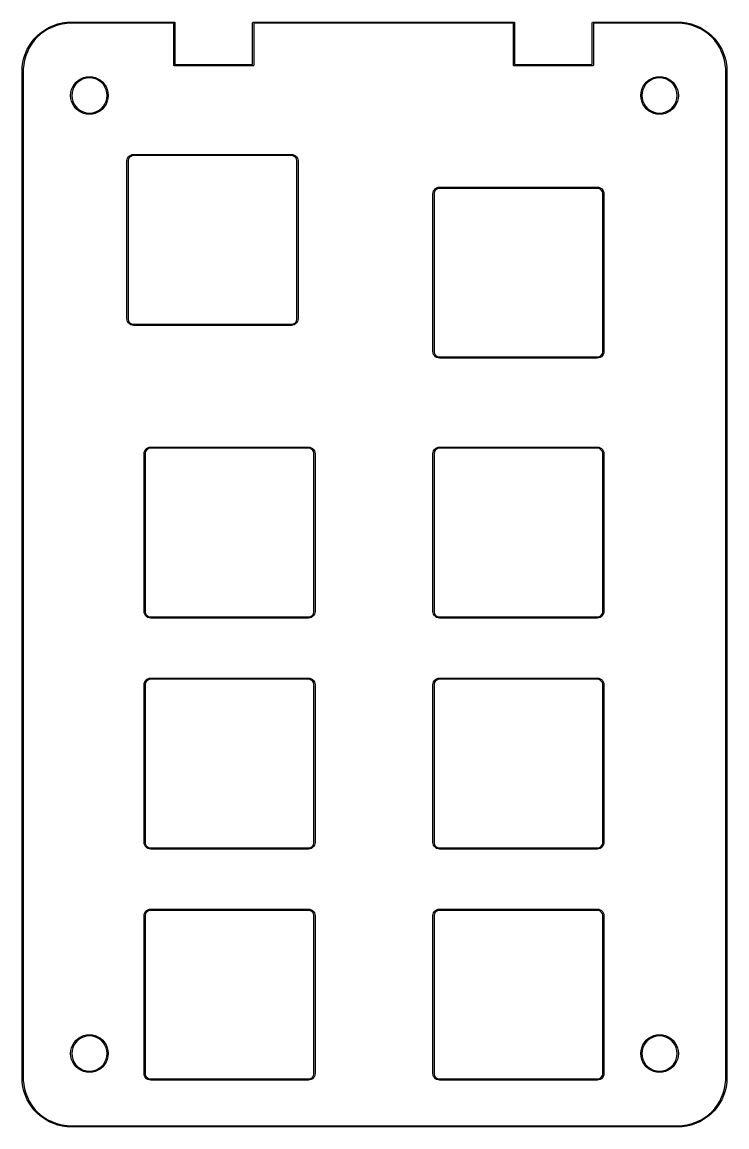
# Model space of a CAD drawing. Extents: x 43.6 to 101.7, y -133.1 to -42.
import ezdxf

# ---------------------------------------------------------------- set-up
doc = ezdxf.new("R2010")
doc.units = 0
doc.layers.add('BLACK', color=7, linetype='CONTINUOUS')

msp = doc.modelspace()

# ---------------------------------------------------------------- linework, layer by layer
at = {"layer": 'BLACK', "linetype": 'CONTINUOUS'}
for p, q in [((44.879031, -43.013264), (45.166828, -42.77428)), ((45.372825, -42.744029), (45.081358, -42.964135)), ((45.166828, -42.77428), (45.475448, -42.56287)), ((45.683358, -42.551755), (45.372825, -42.744029)), ((45.475448, -42.56287), (45.802258, -42.380838)), ((46.010307, -42.388954), (45.683358, -42.551755)), ((45.802258, -42.380838), (46.14447, -42.229737)), ((46.350882, -42.257015), (46.010307, -42.388954)), ((46.14447, -42.229737), (46.499164, -42.110855)), ((46.702178, -42.157062), (46.350882, -42.257015)), ((46.499164, -42.110855), (46.863313, -42.025208)), ((47.061198, -42.089949), (46.702178, -42.157062)), ((46.863313, -42.025208), (47.233812, -41.973526)), ((47.424879, -42.056249), (47.061198, -42.089949)), ((47.233812, -41.973526), (47.607499, -41.956249)), ((47.607494, -42.056249), (47.424879, -42.056249)), ((47.607499, -42.056251), (47.607494, -42.056249)), ((47.607499, -41.956249), (47.607499, -41.956251)), ((47.607499, -41.956251), (56.107499, -41.956251)), ((56.057499, -42.056251), (47.607499, -42.056251)), ((56.057499, -45.506251), (56.057499, -42.056251)), ((56.107499, -41.956251), (56.142854, -41.970896)), ((56.142854, -41.970896), (56.157499, -42.006251)), ((56.157499, -42.006251), (56.157499, -45.456251)), ((62.557499, -42.006251), (62.572144, -41.970896)), ((62.557499, -45.456251), (62.557499, -42.006251)), ((62.572144, -41.970896), (62.607499, -41.956251)), ((62.607499, -41.956251), (84.107499, -41.956251)), ((84.057499, -42.056251), (62.657499, -42.056251)), ((62.657499, -42.056251), (62.657499, -45.506251)), ((84.057499, -45.506251), (84.057499, -42.056251)), ((84.107499, -41.956251), (84.142854, -41.970896)), ((84.142854, -41.970896), (84.157499, -42.006251)), ((84.157499, -42.006251), (84.157499, -45.456251)), ((90.557499, -42.006251), (90.572144, -41.970896)), ((90.557499, -45.456251), (90.557499, -42.006251)), ((90.572144, -41.970896), (90.607499, -41.956251)), ((90.607499, -41.956251), (97.607499, -41.956251)), ((97.607499, -42.056251), (90.657499, -42.056251)), ((90.657499, -42.056251), (90.657499, -45.506251)), ((97.607499, -41.956251), (97.981184, -41.973528)), ((97.790118, -42.056251), (97.607499, -42.056251)), ((98.153797, -42.089951), (97.790118, -42.056251)), ((97.981184, -41.973528), (98.351681, -42.02521)), ((98.512815, -42.157064), (98.153797, -42.089951)), ((98.351681, -42.02521), (98.715829, -42.110857)), ((98.86411, -42.257017), (98.512815, -42.157064)), ((98.715829, -42.110857), (99.070521, -42.229739)), ((99.204683, -42.388956), (98.86411, -42.257017)), ((99.070521, -42.229739), (99.412731, -42.380841)), ((99.53163, -42.551758), (99.204683, -42.388956)), ((99.412731, -42.380841), (99.739538, -42.562873)), ((99.84216, -42.744032), (99.53163, -42.551758)), ((99.739538, -42.562873), (100.048156, -42.774283)), ((100.133624, -42.964138), (99.84216, -42.744032)), ((100.048156, -42.774283), (100.335951, -43.013268)), ((44.164119, -43.8742), (44.375529, -43.56558)), ((44.565384, -43.48011), (44.345278, -43.771577)), ((44.375529, -43.56558), (44.614512, -43.277783)), ((44.811444, -43.210195), (44.565384, -43.48011)), ((44.614512, -43.277783), (44.879031, -43.013264)), ((45.081358, -42.964135), (44.811444, -43.210195)), ((100.403536, -43.210198), (100.133624, -42.964138)), ((100.335951, -43.013268), (100.600467, -43.277787)), ((100.649593, -43.480114), (100.403536, -43.210198)), ((100.600467, -43.277787), (100.839447, -43.565584)), ((100.869696, -43.771581), (100.649593, -43.480114)), ((100.839447, -43.565584), (101.050853, -43.874205)), ((43.712105, -44.897916), (43.830986, -44.543222)), ((43.830986, -44.543222), (43.982087, -44.20101)), ((43.990203, -44.409058), (43.858264, -44.749634)), ((43.982087, -44.20101), (44.164119, -43.8742)), ((44.153004, -44.08211), (43.990203, -44.409058)), ((44.345278, -43.771577), (44.153004, -44.08211)), ((101.061966, -44.082114), (100.869696, -43.771581)), ((101.050853, -43.874205), (101.232882, -44.201015)), ((101.224764, -44.409062), (101.061966, -44.082114)), ((101.356699, -44.749637), (101.224764, -44.409062)), ((101.232882, -44.201015), (101.383979, -44.543226)), ((101.383979, -44.543226), (101.502856, -44.89792)), ((43.574775, -45.632564), (43.626458, -45.262065)), ((43.626458, -45.262065), (43.712105, -44.897916)), ((43.691199, -45.45995), (43.657499, -45.823631)), ((43.758312, -45.10093), (43.691199, -45.45995)), ((43.858264, -44.749634), (43.758312, -45.10093)), ((56.072144, -45.541606), (56.057499, -45.506251)), ((56.107499, -45.556251), (56.072144, -45.541606)), ((56.157499, -45.456251), (62.557499, -45.456251)), ((62.642854, -45.541606), (62.607499, -45.556251)), ((62.657499, -45.506251), (62.642854, -45.541606)), ((84.072144, -45.541606), (84.057499, -45.506251)), ((84.107499, -45.556251), (84.072144, -45.541606)), ((84.157499, -45.456251), (90.557499, -45.456251)), ((90.642854, -45.541606), (90.607499, -45.556251)), ((90.657499, -45.506251), (90.642854, -45.541606)), ((101.456647, -45.100933), (101.356699, -44.749637)), ((101.523756, -45.459952), (101.456647, -45.100933)), ((101.502856, -44.89792), (101.588499, -45.262068)), ((101.557451, -45.823632), (101.523756, -45.459952)), ((101.588499, -45.262068), (101.640177, -45.632566)), ((43.557499, -46.00625), (43.574775, -45.632564)), ((43.557499, -46.006251), (43.557499, -46.00625)), ((43.557499, -129.006251), (43.557499, -46.006251)), ((43.657499, -45.823631), (43.657499, -46.00625)), ((43.657499, -46.00625), (43.657499, -46.006251)), ((43.657499, -46.006251), (43.657499, -129.006251)), ((48.865026, -46.475334), (49.107499, -46.456251)), ((49.107499, -46.456251), (49.349972, -46.475334)), ((62.607499, -45.556251), (56.107499, -45.556251)), ((90.607499, -45.556251), (84.107499, -45.556251)), ((95.865026, -46.475334), (96.107499, -46.456251)), ((96.107499, -46.456251), (96.349972, -46.475334)), ((101.557449, -46.00625), (101.557451, -45.823632)), ((101.557499, -46.00625), (101.557449, -46.00625)), ((101.557499, -46.006251), (101.557499, -46.00625)), ((101.557499, -129.00625), (101.557499, -46.006251)), ((101.640177, -45.632566), (101.657442, -46.006115)), ((101.657442, -46.006115), (101.657499, -46.006251)), ((101.657499, -46.006251), (101.657499, -129.00625)), ((47.633361, -47.527275), (47.726439, -47.302566)), ((47.726439, -47.302566), (47.853523, -47.095184)), ((47.827892, -47.313762), (47.731364, -47.533823)), ((47.959324, -47.112591), (47.827892, -47.313762)), ((47.853523, -47.095184), (48.011483, -46.910235)), ((48.122075, -46.935796), (47.959324, -47.112591)), ((48.011483, -46.910235), (48.196432, -46.752275)), ((48.311706, -46.7882), (48.122075, -46.935796)), ((48.196432, -46.752275), (48.403814, -46.625191)), ((48.523045, -46.673829), (48.311706, -46.7882)), ((48.403814, -46.625191), (48.628523, -46.532113)), ((48.750325, -46.595804), (48.523045, -46.673829)), ((48.628523, -46.532113), (48.865026, -46.475334)), ((48.987349, -46.556251), (48.750325, -46.595804)), ((49.227649, -46.556251), (48.987349, -46.556251)), ((49.464673, -46.595804), (49.227649, -46.556251)), ((49.349972, -46.475334), (49.586475, -46.532113)), ((49.691953, -46.673829), (49.464673, -46.595804)), ((49.586475, -46.532113), (49.811184, -46.625191)), ((49.903292, -46.7882), (49.691953, -46.673829)), ((49.811184, -46.625191), (50.018566, -46.752275)), ((50.092923, -46.935796), (49.903292, -46.7882)), ((50.018566, -46.752275), (50.203515, -46.910235)), ((50.255674, -47.112591), (50.092923, -46.935796)), ((50.203515, -46.910235), (50.361475, -47.095184)), ((50.387106, -47.313762), (50.255674, -47.112591)), ((50.361475, -47.095184), (50.488559, -47.302566)), ((50.483634, -47.533823), (50.387106, -47.313762)), ((50.488559, -47.302566), (50.581637, -47.527275)), ((94.633361, -47.527275), (94.726439, -47.302566)), ((94.726439, -47.302566), (94.853523, -47.095184)), ((94.827892, -47.313762), (94.731364, -47.533823)), ((94.959324, -47.112591), (94.827892, -47.313762)), ((94.853523, -47.095184), (95.011483, -46.910235)), ((95.122075, -46.935796), (94.959324, -47.112591)), ((95.011483, -46.910235), (95.196432, -46.752275)), ((95.311706, -46.7882), (95.122075, -46.935796)), ((95.196432, -46.752275), (95.403814, -46.625191)), ((95.523045, -46.673829), (95.311706, -46.7882)), ((95.403814, -46.625191), (95.628523, -46.532113)), ((95.750325, -46.595804), (95.523045, -46.673829)), ((95.628523, -46.532113), (95.865026, -46.475334)), ((95.987349, -46.556251), (95.750325, -46.595804)), ((96.227649, -46.556251), (95.987349, -46.556251)), ((96.464673, -46.595804), (96.227649, -46.556251)), ((96.349972, -46.475334), (96.586475, -46.532113)), ((96.691953, -46.673829), (96.464673, -46.595804)), ((96.586475, -46.532113), (96.811184, -46.625191)), ((96.903292, -46.7882), (96.691953, -46.673829)), ((96.811184, -46.625191), (97.018566, -46.752275)), ((97.092923, -46.935796), (96.903292, -46.7882)), ((97.018566, -46.752275), (97.203515, -46.910235)), ((97.255674, -47.112591), (97.092923, -46.935796)), ((97.203515, -46.910235), (97.361475, -47.095184)), ((97.387106, -47.313762), (97.255674, -47.112591)), ((97.361475, -47.095184), (97.488559, -47.302566)), ((97.483634, -47.533823), (97.387106, -47.313762)), ((97.488559, -47.302566), (97.581637, -47.527275)), ((47.557499, -48.006251), (47.576582, -47.763778)), ((47.576582, -48.248724), (47.557499, -48.006251)), ((47.576582, -47.763778), (47.633361, -47.527275)), ((47.633361, -48.485227), (47.576582, -48.248724)), ((47.672374, -47.766771), (47.65253, -48.006251)), ((47.65253, -48.006251), (47.672374, -48.245731)), ((47.731364, -47.533823), (47.672374, -47.766771)), ((47.672374, -48.245731), (47.731364, -48.478679)), ((50.542624, -47.766771), (50.483634, -47.533823)), ((50.483634, -48.478679), (50.542624, -48.245731)), ((50.562468, -48.006251), (50.542624, -47.766771)), ((50.542624, -48.245731), (50.562468, -48.006251)), ((50.581637, -47.527275), (50.638416, -47.763778)), ((50.638416, -48.248724), (50.581637, -48.485227)), ((50.638416, -47.763778), (50.657499, -48.006251)), ((50.657499, -48.006251), (50.638416, -48.248724)), ((94.557499, -48.006251), (94.576582, -47.763778)), ((94.576582, -48.248724), (94.557499, -48.006251)), ((94.576582, -47.763778), (94.633361, -47.527275)), ((94.633361, -48.485227), (94.576582, -48.248724)), ((94.672374, -47.766771), (94.65253, -48.006251)), ((94.65253, -48.006251), (94.672374, -48.245731)), ((94.731364, -47.533823), (94.672374, -47.766771)), ((94.672374, -48.245731), (94.731364, -48.478679)), ((97.542624, -47.766771), (97.483634, -47.533823)), ((97.483634, -48.478679), (97.542624, -48.245731)), ((97.562468, -48.006251), (97.542624, -47.766771)), ((97.542624, -48.245731), (97.562468, -48.006251)), ((97.581637, -47.527275), (97.638416, -47.763778)), ((97.638416, -48.248724), (97.581637, -48.485227)), ((97.638416, -47.763778), (97.657499, -48.006251)), ((97.657499, -48.006251), (97.638416, -48.248724)), ((47.726439, -48.709936), (47.633361, -48.485227)), ((47.853523, -48.917318), (47.726439, -48.709936)), ((47.731364, -48.478679), (47.827892, -48.69874)), ((47.827892, -48.69874), (47.959324, -48.899911)), ((48.011483, -49.102267), (47.853523, -48.917318)), ((47.959324, -48.899911), (48.122075, -49.076706)), ((48.196432, -49.260227), (48.011483, -49.102267)), ((48.122075, -49.076706), (48.311706, -49.224302)), ((49.903292, -49.224302), (50.092923, -49.076706)), ((50.203515, -49.102267), (50.018566, -49.260227)), ((50.092923, -49.076706), (50.255674, -48.899911)), ((50.361475, -48.917318), (50.203515, -49.102267)), ((50.255674, -48.899911), (50.387106, -48.69874)), ((50.488559, -48.709936), (50.361475, -48.917318)), ((50.387106, -48.69874), (50.483634, -48.478679)), ((50.581637, -48.485227), (50.488559, -48.709936)), ((94.726439, -48.709936), (94.633361, -48.485227)), ((94.853523, -48.917318), (94.726439, -48.709936)), ((94.731364, -48.478679), (94.827892, -48.69874)), ((94.827892, -48.69874), (94.959324, -48.899911)), ((95.011483, -49.102267), (94.853523, -48.917318)), ((94.959324, -48.899911), (95.122075, -49.076706)), ((95.196432, -49.260227), (95.011483, -49.102267)), ((95.122075, -49.076706), (95.311706, -49.224302)), ((96.903292, -49.224302), (97.092923, -49.076706)), ((97.203515, -49.102267), (97.018566, -49.260227)), ((97.092923, -49.076706), (97.255674, -48.899911)), ((97.361475, -48.917318), (97.203515, -49.102267)), ((97.255674, -48.899911), (97.387106, -48.69874)), ((97.488559, -48.709936), (97.361475, -48.917318)), ((97.387106, -48.69874), (97.483634, -48.478679)), ((97.581637, -48.485227), (97.488559, -48.709936)), ((48.403814, -49.387311), (48.196432, -49.260227)), ((48.311706, -49.224302), (48.523045, -49.338673)), ((48.628523, -49.480389), (48.403814, -49.387311)), ((48.523045, -49.338673), (48.750325, -49.416698)), ((48.865026, -49.537168), (48.628523, -49.480389)), ((48.750325, -49.416698), (48.987349, -49.456251)), ((49.107499, -49.556251), (48.865026, -49.537168)), ((48.987349, -49.456251), (49.227649, -49.456251)), ((49.349972, -49.537168), (49.107499, -49.556251)), ((49.227649, -49.456251), (49.464673, -49.416698)), ((49.586475, -49.480389), (49.349972, -49.537168)), ((49.464673, -49.416698), (49.691953, -49.338673)), ((49.811184, -49.387311), (49.586475, -49.480389)), ((49.691953, -49.338673), (49.903292, -49.224302)), ((50.018566, -49.260227), (49.811184, -49.387311)), ((95.403814, -49.387311), (95.196432, -49.260227)), ((95.311706, -49.224302), (95.523045, -49.338673)), ((95.628523, -49.480389), (95.403814, -49.387311)), ((95.523045, -49.338673), (95.750325, -49.416698)), ((95.865026, -49.537168), (95.628523, -49.480389)), ((95.750325, -49.416698), (95.987349, -49.456251)), ((96.107499, -49.556251), (95.865026, -49.537168)), ((95.987349, -49.456251), (96.227649, -49.456251)), ((96.349972, -49.537168), (96.107499, -49.556251)), ((96.227649, -49.456251), (96.464673, -49.416698)), ((96.586475, -49.480389), (96.349972, -49.537168)), ((96.464673, -49.416698), (96.691953, -49.338673)), ((96.811184, -49.387311), (96.586475, -49.480389)), ((96.691953, -49.338673), (96.903292, -49.224302)), ((97.018566, -49.260227), (96.811184, -49.387311)), ((52.2025, -53.418745), (52.2163, -53.296368)), ((52.2025, -53.418747), (52.2025, -53.418745)), ((52.2025, -53.41875), (52.2025, -53.418747)), ((52.2025, -66.41875), (52.2025, -53.41875)), ((52.2163, -53.296368), (52.256984, -53.180129)), ((52.256984, -53.180129), (52.322512, -53.075856)), ((52.302505, -53.359515), (52.3025, -53.41875)), ((52.3025, -53.41875), (52.3025, -66.41875)), ((52.33318, -53.245075), (52.302505, -53.359515)), ((52.322512, -53.075856), (52.409599, -52.988778)), ((52.392427, -53.142473), (52.33318, -53.245075)), ((52.476209, -53.058699), (52.392427, -53.142473)), ((52.409599, -52.988778), (52.513878, -52.92326)), ((52.578817, -52.999462), (52.476209, -53.058699)), ((52.513878, -52.92326), (52.630121, -52.882588)), ((52.69326, -52.9688), (52.578817, -52.999462)), ((52.630121, -52.882588), (52.752334, -52.868818)), ((52.7525, -52.9688), (52.69326, -52.9688)), ((52.752334, -52.868818), (52.7525, -52.86875)), ((52.7525, -52.86875), (65.7525, -52.86875)), ((52.7525, -52.96875), (52.7525, -52.9688)), ((65.7525, -52.96875), (52.7525, -52.96875)), ((65.7525, -52.86875), (65.87489, -52.882539)), ((65.811746, -52.96875), (65.7525, -52.96875)), ((65.926202, -52.999416), (65.811746, -52.96875)), ((65.87489, -52.882539), (65.991144, -52.923215)), ((66.028822, -53.058659), (65.926202, -52.999416)), ((65.991144, -52.923215), (66.095432, -52.988739)), ((66.112613, -53.142442), (66.028822, -53.058659)), ((66.095432, -52.988739), (66.182527, -53.075825)), ((66.171866, -53.245056), (66.112613, -53.142442)), ((66.202544, -53.359509), (66.171866, -53.245056)), ((66.182527, -53.075825), (66.248061, -53.180107)), ((66.2025, -53.41875), (66.202549, -53.418629)), ((66.2025, -66.418745), (66.2025, -53.41875)), ((66.202549, -53.418629), (66.202544, -53.359509)), ((66.248061, -53.180107), (66.288749, -53.296356)), ((66.288749, -53.296356), (66.30255, -53.418745)), ((66.3025, -53.418745), (66.302499, -53.418747)), ((66.302499, -53.418747), (66.3025, -53.41875)), ((66.30255, -53.418745), (66.3025, -53.418745)), ((66.3025, -53.41875), (66.3025, -66.41875)), ((77.847613, -55.58129), (77.97, -55.5675)), ((77.97, -55.5675), (90.97, -55.5675)), ((90.97, -55.5675), (91.092387, -55.58129)), ((77.42, -56.1175), (77.43379, -55.995113)), ((77.42, -69.1175), (77.42, -56.1175)), ((77.43379, -55.995113), (77.474467, -55.878864)), ((77.474467, -55.878864), (77.539993, -55.774581)), ((77.550667, -55.943806), (77.52, -56.058256)), ((77.52, -56.058256), (77.52, -56.1175)), ((77.52, -56.1175), (77.52, -69.1175)), ((77.539993, -55.774581), (77.627081, -55.687493)), ((77.60991, -55.841194), (77.550667, -55.943806)), ((77.693694, -55.75741), (77.60991, -55.841194)), ((77.627081, -55.687493), (77.731364, -55.621967)), ((77.796306, -55.698167), (77.693694, -55.75741)), ((77.731364, -55.621967), (77.847613, -55.58129)), ((77.910756, -55.6675), (77.796306, -55.698167)), ((77.97, -55.6675), (77.910756, -55.6675)), ((90.97, -55.6675), (77.97, -55.6675)), ((91.029244, -55.6675), (90.97, -55.6675)), ((91.143694, -55.698167), (91.029244, -55.6675)), ((91.092387, -55.58129), (91.208636, -55.621967)), ((91.246306, -55.75741), (91.143694, -55.698167)), ((91.208636, -55.621967), (91.312919, -55.687493)), ((91.33009, -55.841194), (91.246306, -55.75741)), ((91.312919, -55.687493), (91.400007, -55.774581)), ((91.389333, -55.943806), (91.33009, -55.841194)), ((91.42, -56.058256), (91.389333, -55.943806)), ((91.400007, -55.774581), (91.465533, -55.878864)), ((91.42, -56.1175), (91.42, -56.058256)), ((91.42, -69.1175), (91.42, -56.1175)), ((91.465533, -55.878864), (91.50621, -55.995113)), ((91.50621, -55.995113), (91.52, -56.1175)), ((91.52, -56.1175), (91.52, -69.1175)), ((52.216251, -66.541144), (52.20245, -66.418755)), ((52.20245, -66.418755), (52.2025, -66.418755)), ((52.2025, -66.418752), (52.2025, -66.41875)), ((52.2025, -66.418755), (52.2025, -66.418752)), ((52.3025, -66.41875), (52.30245, -66.41887)), ((52.30245, -66.41887), (52.302456, -66.477991)), ((52.302456, -66.477991), (52.333134, -66.592444)), ((66.17182, -66.592425), (66.202495, -66.477985)), ((66.202495, -66.477985), (66.2025, -66.418745)), ((66.3025, -66.418755), (66.2887, -66.541132)), ((66.3025, -66.41875), (66.302499, -66.418752)), ((66.302499, -66.418752), (66.3025, -66.418755)), ((52.256939, -66.657393), (52.216251, -66.541144)), ((52.322473, -66.761675), (52.256939, -66.657393)), ((52.409568, -66.848761), (52.322473, -66.761675)), ((52.333134, -66.592444), (52.392387, -66.695058)), ((52.392387, -66.695058), (52.476178, -66.778841)), ((52.513856, -66.914285), (52.409568, -66.848761)), ((52.476178, -66.778841), (52.578798, -66.838084)), ((52.63011, -66.954961), (52.513856, -66.914285)), ((52.578798, -66.838084), (52.693254, -66.86875)), ((52.7525, -66.96875), (52.63011, -66.954961)), ((52.693254, -66.86875), (52.7525, -66.86875)), ((52.7525, -66.86875), (65.7525, -66.86875)), ((65.7525, -66.96875), (52.7525, -66.96875)), ((65.7525, -66.86875), (65.7525, -66.8687)), ((65.7525, -66.8687), (65.81174, -66.8687)), ((65.752665, -66.968681), (65.7525, -66.96875)), ((65.874879, -66.954912), (65.752665, -66.968681)), ((65.81174, -66.8687), (65.926183, -66.838038)), ((65.991122, -66.91424), (65.874879, -66.954912)), ((65.926183, -66.838038), (66.028791, -66.778801)), ((66.095401, -66.848722), (65.991122, -66.91424)), ((66.028791, -66.778801), (66.112573, -66.695027)), ((66.182488, -66.761644), (66.095401, -66.848722)), ((66.112573, -66.695027), (66.17182, -66.592425)), ((66.248016, -66.657371), (66.182488, -66.761644)), ((66.2887, -66.541132), (66.248016, -66.657371)), ((77.43379, -69.239887), (77.42, -69.1175)), ((77.52, -69.1175), (77.52, -69.176744)), ((77.52, -69.176744), (77.550667, -69.291194)), ((91.389333, -69.291194), (91.42, -69.176744)), ((91.42, -69.176744), (91.42, -69.1175)), ((91.52, -69.1175), (91.50621, -69.239887)), ((77.474467, -69.356136), (77.43379, -69.239887)), ((77.539993, -69.460419), (77.474467, -69.356136)), ((77.627081, -69.547507), (77.539993, -69.460419)), ((77.550667, -69.291194), (77.60991, -69.393806)), ((77.60991, -69.393806), (77.693694, -69.47759)), ((77.731364, -69.613033), (77.627081, -69.547507)), ((77.693694, -69.47759), (77.796306, -69.536833)), ((77.847613, -69.65371), (77.731364, -69.613033)), ((77.796306, -69.536833), (77.910756, -69.5675)), ((77.97, -69.6675), (77.847613, -69.65371)), ((77.910756, -69.5675), (77.97, -69.5675)), ((77.97, -69.5675), (90.97, -69.5675)), ((90.97, -69.6675), (77.97, -69.6675)), ((90.97, -69.5675), (91.029244, -69.5675)), ((91.092387, -69.65371), (90.97, -69.6675)), ((91.029244, -69.5675), (91.143694, -69.536833)), ((91.208636, -69.613033), (91.092387, -69.65371)), ((91.143694, -69.536833), (91.246306, -69.47759)), ((91.312919, -69.547507), (91.208636, -69.613033)), ((91.246306, -69.47759), (91.33009, -69.393806)), ((91.400007, -69.460419), (91.312919, -69.547507)), ((91.33009, -69.393806), (91.389333, -69.291194)), ((91.465533, -69.356136), (91.400007, -69.460419)), ((91.50621, -69.239887), (91.465533, -69.356136)), ((53.6075, -77.548745), (53.6213, -77.426368)), ((53.6213, -77.426368), (53.661984, -77.310129)), ((53.661984, -77.310129), (53.727512, -77.205856)), ((53.73818, -77.375075), (53.707505, -77.489515)), ((53.727512, -77.205856), (53.814599, -77.118778)), ((53.797427, -77.272473), (53.73818, -77.375075)), ((53.881209, -77.188699), (53.797427, -77.272473)), ((53.814599, -77.118778), (53.918878, -77.05326)), ((53.983817, -77.129462), (53.881209, -77.188699)), ((53.918878, -77.05326), (54.035121, -77.012588)), ((54.09826, -77.0988), (53.983817, -77.129462)), ((54.035121, -77.012588), (54.157334, -76.998818)), ((54.1575, -77.0988), (54.09826, -77.0988)), ((54.157334, -76.998818), (54.1575, -76.99875)), ((54.1575, -76.99875), (67.1575, -76.99875)), ((54.1575, -77.09875), (54.1575, -77.0988)), ((67.1575, -77.09875), (54.1575, -77.09875)), ((67.1575, -76.99875), (67.27989, -77.012539)), ((67.216746, -77.09875), (67.1575, -77.09875)), ((67.331202, -77.129416), (67.216746, -77.09875)), ((67.27989, -77.012539), (67.396144, -77.053215)), ((67.433822, -77.188659), (67.331202, -77.129416)), ((67.396144, -77.053215), (67.500432, -77.118739)), ((67.517613, -77.272442), (67.433822, -77.188659)), ((67.500432, -77.118739), (67.587527, -77.205825)), ((67.576866, -77.375056), (67.517613, -77.272442)), ((67.607544, -77.489509), (67.576866, -77.375056)), ((67.587527, -77.205825), (67.653061, -77.310107)), ((67.653061, -77.310107), (67.693749, -77.426356)), ((67.693749, -77.426356), (67.70755, -77.548745)), ((77.42, -77.548745), (77.4338, -77.426368)), ((77.4338, -77.426368), (77.474484, -77.310129)), ((77.474484, -77.310129), (77.540012, -77.205856)), ((77.55068, -77.375075), (77.520005, -77.489515)), ((77.540012, -77.205856), (77.627099, -77.118778)), ((77.609927, -77.272473), (77.55068, -77.375075)), ((77.693709, -77.188699), (77.609927, -77.272473)), ((77.627099, -77.118778), (77.731378, -77.05326)), ((77.796317, -77.129462), (77.693709, -77.188699)), ((77.731378, -77.05326), (77.847621, -77.012588)), ((77.91076, -77.0988), (77.796317, -77.129462)), ((77.847621, -77.012588), (77.969834, -76.998818)), ((77.97, -77.0988), (77.91076, -77.0988)), ((77.969834, -76.998818), (77.97, -76.99875)), ((77.97, -76.99875), (90.97, -76.99875)), ((77.97, -77.09875), (77.97, -77.0988)), ((90.97, -77.09875), (77.97, -77.09875)), ((90.97, -76.99875), (91.09239, -77.012539)), ((91.029246, -77.09875), (90.97, -77.09875)), ((91.143702, -77.129416), (91.029246, -77.09875)), ((91.09239, -77.012539), (91.208644, -77.053215)), ((91.246322, -77.188659), (91.143702, -77.129416)), ((91.208644, -77.053215), (91.312932, -77.118739)), ((91.330113, -77.272442), (91.246322, -77.188659)), ((91.312932, -77.118739), (91.400027, -77.205825)), ((91.389366, -77.375056), (91.330113, -77.272442)), ((91.420044, -77.489509), (91.389366, -77.375056)), ((91.400027, -77.205825), (91.465561, -77.310107)), ((91.465561, -77.310107), (91.506249, -77.426356)), ((91.506249, -77.426356), (91.52005, -77.548745)), ((53.6075, -77.548747), (53.6075, -77.548745)), ((53.6075, -77.54875), (53.6075, -77.548747)), ((53.6075, -90.54875), (53.6075, -77.54875)), ((53.707505, -77.489515), (53.7075, -77.54875)), ((53.7075, -77.54875), (53.7075, -90.54875)), ((67.6075, -77.54875), (67.607549, -77.548629)), ((67.6075, -90.548745), (67.6075, -77.54875)), ((67.607549, -77.548629), (67.607544, -77.489509)), ((67.7075, -77.548745), (67.707499, -77.548747)), ((67.707499, -77.548747), (67.7075, -77.54875)), ((67.70755, -77.548745), (67.7075, -77.548745)), ((67.7075, -77.54875), (67.7075, -90.54875)), ((77.42, -77.548747), (77.42, -77.548745)), ((77.42, -77.54875), (77.42, -77.548747)), ((77.42, -90.54875), (77.42, -77.54875)), ((77.520005, -77.489515), (77.52, -77.54875)), ((77.52, -77.54875), (77.52, -90.54875)), ((91.42, -77.54875), (91.420049, -77.548629)), ((91.42, -90.548745), (91.42, -77.54875)), ((91.420049, -77.548629), (91.420044, -77.489509)), ((91.52, -77.548745), (91.519999, -77.548747)), ((91.519999, -77.548747), (91.52, -77.54875)), ((91.52005, -77.548745), (91.52, -77.548745)), ((91.52, -77.54875), (91.52, -90.54875)), ((53.621251, -90.671144), (53.60745, -90.548755)), ((53.60745, -90.548755), (53.6075, -90.548755)), ((53.6075, -90.548752), (53.6075, -90.54875)), ((53.6075, -90.548755), (53.6075, -90.548752)), ((53.661939, -90.787393), (53.621251, -90.671144)), ((53.727473, -90.891675), (53.661939, -90.787393)), ((53.7075, -90.54875), (53.70745, -90.54887)), ((53.70745, -90.54887), (53.707456, -90.607991)), ((53.707456, -90.607991), (53.738134, -90.722444)), ((53.814568, -90.978761), (53.727473, -90.891675)), ((53.738134, -90.722444), (53.797387, -90.825058)), ((53.797387, -90.825058), (53.881178, -90.908841)), ((53.918856, -91.044285), (53.814568, -90.978761)), ((53.881178, -90.908841), (53.983798, -90.968084)), ((54.03511, -91.084961), (53.918856, -91.044285)), ((53.983798, -90.968084), (54.098254, -90.99875)), ((54.1575, -91.09875), (54.03511, -91.084961)), ((54.098254, -90.99875), (54.1575, -90.99875)), ((54.1575, -90.99875), (67.1575, -90.99875)), ((67.1575, -91.09875), (54.1575, -91.09875)), ((67.1575, -90.99875), (67.1575, -90.9987)), ((67.1575, -90.9987), (67.21674, -90.9987)), ((67.157665, -91.098681), (67.1575, -91.09875)), ((67.279879, -91.084912), (67.157665, -91.098681)), ((67.21674, -90.9987), (67.331183, -90.968038)), ((67.396122, -91.04424), (67.279879, -91.084912)), ((67.331183, -90.968038), (67.433791, -90.908801)), ((67.500401, -90.978722), (67.396122, -91.04424)), ((67.433791, -90.908801), (67.517573, -90.825027)), ((67.587488, -90.891644), (67.500401, -90.978722)), ((67.517573, -90.825027), (67.57682, -90.722425)), ((67.57682, -90.722425), (67.607495, -90.607985)), ((67.653016, -90.787371), (67.587488, -90.891644)), ((67.607495, -90.607985), (67.6075, -90.548745)), ((67.6937, -90.671132), (67.653016, -90.787371)), ((67.7075, -90.548755), (67.6937, -90.671132)), ((67.7075, -90.54875), (67.707499, -90.548752)), ((67.707499, -90.548752), (67.7075, -90.548755)), ((77.433751, -90.671144), (77.41995, -90.548755)), ((77.41995, -90.548755), (77.42, -90.548755)), ((77.42, -90.548752), (77.42, -90.54875)), ((77.42, -90.548755), (77.42, -90.548752)), ((77.474439, -90.787393), (77.433751, -90.671144)), ((77.539973, -90.891675), (77.474439, -90.787393)), ((77.52, -90.54875), (77.51995, -90.54887)), ((77.51995, -90.54887), (77.519956, -90.607991)), ((77.519956, -90.607991), (77.550634, -90.722444)), ((77.627068, -90.978761), (77.539973, -90.891675)), ((77.550634, -90.722444), (77.609887, -90.825058)), ((77.609887, -90.825058), (77.693678, -90.908841)), ((77.731356, -91.044285), (77.627068, -90.978761)), ((77.693678, -90.908841), (77.796298, -90.968084)), ((77.84761, -91.084961), (77.731356, -91.044285)), ((77.796298, -90.968084), (77.910754, -90.99875)), ((77.97, -91.09875), (77.84761, -91.084961)), ((77.910754, -90.99875), (77.97, -90.99875)), ((77.97, -90.99875), (90.97, -90.99875)), ((90.97, -91.09875), (77.97, -91.09875)), ((90.97, -90.99875), (90.97, -90.9987)), ((90.97, -90.9987), (91.02924, -90.9987)), ((90.970165, -91.098681), (90.97, -91.09875)), ((91.092379, -91.084912), (90.970165, -91.098681)), ((91.02924, -90.9987), (91.143683, -90.968038)), ((91.208622, -91.04424), (91.092379, -91.084912)), ((91.143683, -90.968038), (91.246291, -90.908801)), ((91.312901, -90.978722), (91.208622, -91.04424)), ((91.246291, -90.908801), (91.330073, -90.825027)), ((91.399988, -90.891644), (91.312901, -90.978722)), ((91.330073, -90.825027), (91.38932, -90.722425)), ((91.38932, -90.722425), (91.419995, -90.607985)), ((91.465516, -90.787371), (91.399988, -90.891644)), ((91.419995, -90.607985), (91.42, -90.548745)), ((91.5062, -90.671132), (91.465516, -90.787371)), ((91.52, -90.548755), (91.5062, -90.671132)), ((91.52, -90.54875), (91.519999, -90.548752)), ((91.519999, -90.548752), (91.52, -90.548755)), ((53.6075, -96.598745), (53.6213, -96.476368)), ((53.6213, -96.476368), (53.661984, -96.360129)), ((53.661984, -96.360129), (53.727512, -96.255856)), ((53.707505, -96.539515), (53.7075, -96.59875)), ((53.73818, -96.425075), (53.707505, -96.539515)), ((53.727512, -96.255856), (53.814599, -96.168778)), ((53.797427, -96.322473), (53.73818, -96.425075)), ((53.881209, -96.238699), (53.797427, -96.322473)), ((53.814599, -96.168778), (53.918878, -96.10326)), ((53.983817, -96.179462), (53.881209, -96.238699)), ((53.918878, -96.10326), (54.035121, -96.062588)), ((54.09826, -96.1488), (53.983817, -96.179462)), ((54.035121, -96.062588), (54.157334, -96.048818)), ((54.1575, -96.1488), (54.09826, -96.1488)), ((54.157334, -96.048818), (54.1575, -96.04875)), ((54.1575, -96.04875), (67.1575, -96.04875)), ((54.1575, -96.14875), (54.1575, -96.1488)), ((67.1575, -96.14875), (54.1575, -96.14875)), ((67.1575, -96.04875), (67.27989, -96.062539)), ((67.216746, -96.14875), (67.1575, -96.14875)), ((67.331202, -96.179416), (67.216746, -96.14875)), ((67.27989, -96.062539), (67.396144, -96.103215)), ((67.433822, -96.238659), (67.331202, -96.179416)), ((67.396144, -96.103215), (67.500432, -96.168739)), ((67.517613, -96.322442), (67.433822, -96.238659)), ((67.500432, -96.168739), (67.587527, -96.255825)), ((67.576866, -96.425056), (67.517613, -96.322442)), ((67.607544, -96.539509), (67.576866, -96.425056)), ((67.587527, -96.255825), (67.653061, -96.360107)), ((67.607549, -96.598629), (67.607544, -96.539509)), ((67.653061, -96.360107), (67.693749, -96.476356)), ((67.693749, -96.476356), (67.70755, -96.598745)), ((77.42, -96.598745), (77.4338, -96.476368)), ((77.4338, -96.476368), (77.474484, -96.360129)), ((77.474484, -96.360129), (77.540012, -96.255856)), ((77.520005, -96.539515), (77.52, -96.59875)), ((77.55068, -96.425075), (77.520005, -96.539515)), ((77.540012, -96.255856), (77.627099, -96.168778)), ((77.609927, -96.322473), (77.55068, -96.425075)), ((77.693709, -96.238699), (77.609927, -96.322473)), ((77.627099, -96.168778), (77.731378, -96.10326)), ((77.796317, -96.179462), (77.693709, -96.238699)), ((77.731378, -96.10326), (77.847621, -96.062588)), ((77.91076, -96.1488), (77.796317, -96.179462)), ((77.847621, -96.062588), (77.969834, -96.048818)), ((77.97, -96.1488), (77.91076, -96.1488)), ((77.969834, -96.048818), (77.97, -96.04875)), ((77.97, -96.04875), (90.97, -96.04875)), ((77.97, -96.14875), (77.97, -96.1488)), ((90.97, -96.14875), (77.97, -96.14875)), ((90.97, -96.04875), (91.09239, -96.062539)), ((91.029246, -96.14875), (90.97, -96.14875)), ((91.143702, -96.179416), (91.029246, -96.14875)), ((91.09239, -96.062539), (91.208644, -96.103215)), ((91.246322, -96.238659), (91.143702, -96.179416)), ((91.208644, -96.103215), (91.312932, -96.168739)), ((91.330113, -96.322442), (91.246322, -96.238659)), ((91.312932, -96.168739), (91.400027, -96.255825)), ((91.389366, -96.425056), (91.330113, -96.322442)), ((91.420044, -96.539509), (91.389366, -96.425056)), ((91.400027, -96.255825), (91.465561, -96.360107)), ((91.420049, -96.598629), (91.420044, -96.539509)), ((91.465561, -96.360107), (91.506249, -96.476356)), ((91.506249, -96.476356), (91.52005, -96.598745)), ((53.6075, -96.598747), (53.6075, -96.598745)), ((53.6075, -96.59875), (53.6075, -96.598747)), ((53.6075, -109.59875), (53.6075, -96.59875)), ((53.7075, -96.59875), (53.7075, -109.59875)), ((67.6075, -96.59875), (67.607549, -96.598629)), ((67.6075, -109.598745), (67.6075, -96.59875)), ((67.7075, -96.598745), (67.707499, -96.598747)), ((67.707499, -96.598747), (67.7075, -96.59875)), ((67.70755, -96.598745), (67.7075, -96.598745)), ((67.7075, -96.59875), (67.7075, -109.59875)), ((77.42, -96.598747), (77.42, -96.598745)), ((77.42, -96.59875), (77.42, -96.598747)), ((77.42, -109.59875), (77.42, -96.59875)), ((77.52, -96.59875), (77.52, -109.59875)), ((91.42, -96.59875), (91.420049, -96.598629)), ((91.42, -109.598745), (91.42, -96.59875)), ((91.52, -96.598745), (91.519999, -96.598747)), ((91.519999, -96.598747), (91.52, -96.59875)), ((91.52005, -96.598745), (91.52, -96.598745)), ((91.52, -96.59875), (91.52, -109.59875)), ((53.621251, -109.721144), (53.60745, -109.598755)), ((53.60745, -109.598755), (53.6075, -109.598755)), ((53.6075, -109.598752), (53.6075, -109.59875)), ((53.6075, -109.598755), (53.6075, -109.598752)), ((53.661939, -109.837393), (53.621251, -109.721144)), ((53.727473, -109.941675), (53.661939, -109.837393)), ((53.7075, -109.59875), (53.70745, -109.59887)), ((53.70745, -109.59887), (53.707456, -109.657991)), ((53.707456, -109.657991), (53.738134, -109.772444)), ((53.814568, -110.028761), (53.727473, -109.941675)), ((53.738134, -109.772444), (53.797387, -109.875058)), ((53.797387, -109.875058), (53.881178, -109.958841)), ((53.918856, -110.094285), (53.814568, -110.028761)), ((53.881178, -109.958841), (53.983798, -110.018084)), ((54.03511, -110.134961), (53.918856, -110.094285)), ((53.983798, -110.018084), (54.098254, -110.04875)), ((54.1575, -110.14875), (54.03511, -110.134961)), ((54.098254, -110.04875), (54.1575, -110.04875)), ((54.1575, -110.04875), (67.1575, -110.04875)), ((67.1575, -110.14875), (54.1575, -110.14875)), ((67.1575, -110.04875), (67.1575, -110.0487)), ((67.1575, -110.0487), (67.21674, -110.0487)), ((67.157665, -110.148681), (67.1575, -110.14875)), ((67.279879, -110.134912), (67.157665, -110.148681)), ((67.21674, -110.0487), (67.331183, -110.018038)), ((67.396122, -110.09424), (67.279879, -110.134912)), ((67.331183, -110.018038), (67.433791, -109.958801)), ((67.500401, -110.028722), (67.396122, -110.09424)), ((67.433791, -109.958801), (67.517573, -109.875027)), ((67.587488, -109.941644), (67.500401, -110.028722)), ((67.517573, -109.875027), (67.57682, -109.772425)), ((67.57682, -109.772425), (67.607495, -109.657985)), ((67.653016, -109.837371), (67.587488, -109.941644)), ((67.607495, -109.657985), (67.6075, -109.598745)), ((67.6937, -109.721132), (67.653016, -109.837371)), ((67.7075, -109.598755), (67.6937, -109.721132)), ((67.7075, -109.59875), (67.707499, -109.598752)), ((67.707499, -109.598752), (67.7075, -109.598755)), ((77.433751, -109.721144), (77.41995, -109.598755)), ((77.41995, -109.598755), (77.42, -109.598755)), ((77.42, -109.598752), (77.42, -109.59875)), ((77.42, -109.598755), (77.42, -109.598752)), ((77.474439, -109.837393), (77.433751, -109.721144)), ((77.539973, -109.941675), (77.474439, -109.837393)), ((77.52, -109.59875), (77.51995, -109.59887)), ((77.51995, -109.59887), (77.519956, -109.657991)), ((77.519956, -109.657991), (77.550634, -109.772444)), ((77.627068, -110.028761), (77.539973, -109.941675)), ((77.550634, -109.772444), (77.609887, -109.875058)), ((77.609887, -109.875058), (77.693678, -109.958841)), ((77.731356, -110.094285), (77.627068, -110.028761)), ((77.693678, -109.958841), (77.796298, -110.018084)), ((77.84761, -110.134961), (77.731356, -110.094285)), ((77.796298, -110.018084), (77.910754, -110.04875)), ((77.97, -110.14875), (77.84761, -110.134961)), ((77.910754, -110.04875), (77.97, -110.04875)), ((77.97, -110.04875), (90.97, -110.04875)), ((90.97, -110.14875), (77.97, -110.14875)), ((90.97, -110.04875), (90.97, -110.0487)), ((90.97, -110.0487), (91.02924, -110.0487)), ((90.970165, -110.148681), (90.97, -110.14875)), ((91.092379, -110.134912), (90.970165, -110.148681)), ((91.02924, -110.0487), (91.143683, -110.018038)), ((91.208622, -110.09424), (91.092379, -110.134912)), ((91.143683, -110.018038), (91.246291, -109.958801)), ((91.312901, -110.028722), (91.208622, -110.09424)), ((91.246291, -109.958801), (91.330073, -109.875027)), ((91.399988, -109.941644), (91.312901, -110.028722)), ((91.330073, -109.875027), (91.38932, -109.772425)), ((91.38932, -109.772425), (91.419995, -109.657985)), ((91.465516, -109.837371), (91.399988, -109.941644)), ((91.419995, -109.657985), (91.42, -109.598745)), ((91.5062, -109.721132), (91.465516, -109.837371)), ((91.52, -109.598755), (91.5062, -109.721132)), ((91.52, -109.59875), (91.519999, -109.598752)), ((91.519999, -109.598752), (91.52, -109.598755)), ((53.6075, -115.648745), (53.6213, -115.526368)), ((53.6075, -115.648747), (53.6075, -115.648745)), ((53.6075, -115.64875), (53.6075, -115.648747)), ((53.6075, -128.64875), (53.6075, -115.64875)), ((53.6213, -115.526368), (53.661984, -115.410129)), ((53.661984, -115.410129), (53.727512, -115.305856)), ((53.707505, -115.589515), (53.7075, -115.64875)), ((53.7075, -115.64875), (53.7075, -128.64875)), ((53.73818, -115.475075), (53.707505, -115.589515)), ((53.727512, -115.305856), (53.814599, -115.218778)), ((53.797427, -115.372473), (53.73818, -115.475075)), ((53.881209, -115.288699), (53.797427, -115.372473)), ((53.814599, -115.218778), (53.918878, -115.15326)), ((53.983817, -115.229462), (53.881209, -115.288699)), ((53.918878, -115.15326), (54.035121, -115.112588)), ((54.09826, -115.1988), (53.983817, -115.229462)), ((54.035121, -115.112588), (54.157334, -115.098818)), ((54.1575, -115.1988), (54.09826, -115.1988)), ((54.157334, -115.098818), (54.1575, -115.09875)), ((54.1575, -115.09875), (67.1575, -115.09875)), ((54.1575, -115.19875), (54.1575, -115.1988)), ((67.1575, -115.19875), (54.1575, -115.19875)), ((67.1575, -115.09875), (67.27989, -115.112539)), ((67.216746, -115.19875), (67.1575, -115.19875)), ((67.331202, -115.229416), (67.216746, -115.19875)), ((67.27989, -115.112539), (67.396144, -115.153215)), ((67.433822, -115.288659), (67.331202, -115.229416)), ((67.396144, -115.153215), (67.500432, -115.218739)), ((67.517613, -115.372442), (67.433822, -115.288659)), ((67.500432, -115.218739), (67.587527, -115.305825)), ((67.576866, -115.475056), (67.517613, -115.372442)), ((67.607544, -115.589509), (67.576866, -115.475056)), ((67.587527, -115.305825), (67.653061, -115.410107)), ((67.6075, -115.64875), (67.607549, -115.648629)), ((67.6075, -128.648745), (67.6075, -115.64875)), ((67.607549, -115.648629), (67.607544, -115.589509)), ((67.653061, -115.410107), (67.693749, -115.526356)), ((67.693749, -115.526356), (67.70755, -115.648745)), ((67.7075, -115.648745), (67.707499, -115.648747)), ((67.707499, -115.648747), (67.7075, -115.64875)), ((67.70755, -115.648745), (67.7075, -115.648745)), ((67.7075, -115.64875), (67.7075, -128.64875)), ((77.42, -115.648745), (77.4338, -115.526368)), ((77.42, -115.648747), (77.42, -115.648745)), ((77.42, -115.64875), (77.42, -115.648747)), ((77.42, -128.64875), (77.42, -115.64875)), ((77.4338, -115.526368), (77.474484, -115.410129)), ((77.474484, -115.410129), (77.540012, -115.305856)), ((77.520005, -115.589515), (77.52, -115.64875)), ((77.52, -115.64875), (77.52, -128.64875)), ((77.55068, -115.475075), (77.520005, -115.589515)), ((77.540012, -115.305856), (77.627099, -115.218778)), ((77.609927, -115.372473), (77.55068, -115.475075)), ((77.693709, -115.288699), (77.609927, -115.372473)), ((77.627099, -115.218778), (77.731378, -115.15326)), ((77.796317, -115.229462), (77.693709, -115.288699)), ((77.731378, -115.15326), (77.847621, -115.112588)), ((77.91076, -115.1988), (77.796317, -115.229462)), ((77.847621, -115.112588), (77.969834, -115.098818)), ((77.97, -115.1988), (77.91076, -115.1988)), ((77.969834, -115.098818), (77.97, -115.09875)), ((77.97, -115.09875), (90.97, -115.09875)), ((77.97, -115.19875), (77.97, -115.1988)), ((90.97, -115.19875), (77.97, -115.19875)), ((90.97, -115.09875), (91.09239, -115.112539)), ((91.029246, -115.19875), (90.97, -115.19875)), ((91.143702, -115.229416), (91.029246, -115.19875)), ((91.09239, -115.112539), (91.208644, -115.153215)), ((91.246322, -115.288659), (91.143702, -115.229416)), ((91.208644, -115.153215), (91.312932, -115.218739)), ((91.330113, -115.372442), (91.246322, -115.288659)), ((91.312932, -115.218739), (91.400027, -115.305825)), ((91.389366, -115.475056), (91.330113, -115.372442)), ((91.420044, -115.589509), (91.389366, -115.475056)), ((91.400027, -115.305825), (91.465561, -115.410107)), ((91.42, -115.64875), (91.420049, -115.648629)), ((91.42, -128.648745), (91.42, -115.64875)), ((91.420049, -115.648629), (91.420044, -115.589509)), ((91.465561, -115.410107), (91.506249, -115.526356)), ((91.506249, -115.526356), (91.52005, -115.648745)), ((91.52, -115.648745), (91.519999, -115.648747)), ((91.519999, -115.648747), (91.52, -115.64875)), ((91.52005, -115.648745), (91.52, -115.648745)), ((91.52, -115.64875), (91.52, -128.64875)), ((48.196432, -125.752275), (48.403814, -125.625191)), ((48.523045, -125.673829), (48.311706, -125.7882)), ((48.403814, -125.625191), (48.628523, -125.532113)), ((48.750325, -125.595804), (48.523045, -125.673829)), ((48.628523, -125.532113), (48.865026, -125.475334)), ((48.987349, -125.556251), (48.750325, -125.595804)), ((48.865026, -125.475334), (49.107499, -125.456251)), ((49.227649, -125.556251), (48.987349, -125.556251)), ((49.107499, -125.456251), (49.349972, -125.475334)), ((49.464673, -125.595804), (49.227649, -125.556251)), ((49.349972, -125.475334), (49.586475, -125.532113)), ((49.691953, -125.673829), (49.464673, -125.595804)), ((49.586475, -125.532113), (49.811184, -125.625191)), ((49.903292, -125.7882), (49.691953, -125.673829)), ((49.811184, -125.625191), (50.018566, -125.752275)), ((95.196432, -125.752275), (95.403814, -125.625191)), ((95.523045, -125.673829), (95.311706, -125.7882)), ((95.403814, -125.625191), (95.628523, -125.532113)), ((95.750325, -125.595804), (95.523045, -125.673829)), ((95.628523, -125.532113), (95.865026, -125.475334)), ((95.987349, -125.556251), (95.750325, -125.595804)), ((95.865026, -125.475334), (96.107499, -125.456251)), ((96.227649, -125.556251), (95.987349, -125.556251)), ((96.107499, -125.456251), (96.349972, -125.475334)), ((96.464673, -125.595804), (96.227649, -125.556251)), ((96.349972, -125.475334), (96.586475, -125.532113)), ((96.691953, -125.673829), (96.464673, -125.595804)), ((96.586475, -125.532113), (96.811184, -125.625191)), ((96.903292, -125.7882), (96.691953, -125.673829)), ((96.811184, -125.625191), (97.018566, -125.752275)), ((47.576582, -126.763778), (47.633361, -126.527275)), ((47.633361, -126.527275), (47.726439, -126.302566)), ((47.731364, -126.533823), (47.672374, -126.766771)), ((47.726439, -126.302566), (47.853523, -126.095184)), ((47.827892, -126.313762), (47.731364, -126.533823)), ((47.959324, -126.112591), (47.827892, -126.313762)), ((47.853523, -126.095184), (48.011483, -125.910235)), ((48.122075, -125.935796), (47.959324, -126.112591)), ((48.011483, -125.910235), (48.196432, -125.752275)), ((48.311706, -125.7882), (48.122075, -125.935796)), ((50.092923, -125.935796), (49.903292, -125.7882)), ((50.018566, -125.752275), (50.203515, -125.910235)), ((50.255674, -126.112591), (50.092923, -125.935796)), ((50.203515, -125.910235), (50.361475, -126.095184)), ((50.387106, -126.313762), (50.255674, -126.112591)), ((50.361475, -126.095184), (50.488559, -126.302566)), ((50.483634, -126.533823), (50.387106, -126.313762)), ((50.542624, -126.766771), (50.483634, -126.533823)), ((50.488559, -126.302566), (50.581637, -126.527275)), ((50.581637, -126.527275), (50.638416, -126.763778)), ((94.576582, -126.763778), (94.633361, -126.527275)), ((94.633361, -126.527275), (94.726439, -126.302566)), ((94.731364, -126.533823), (94.672374, -126.766771)), ((94.726439, -126.302566), (94.853523, -126.095184)), ((94.827892, -126.313762), (94.731364, -126.533823)), ((94.959324, -126.112591), (94.827892, -126.313762)), ((94.853523, -126.095184), (95.011483, -125.910235)), ((95.122075, -125.935796), (94.959324, -126.112591)), ((95.011483, -125.910235), (95.196432, -125.752275)), ((95.311706, -125.7882), (95.122075, -125.935796)), ((97.092923, -125.935796), (96.903292, -125.7882)), ((97.018566, -125.752275), (97.203515, -125.910235)), ((97.255674, -126.112591), (97.092923, -125.935796)), ((97.203515, -125.910235), (97.361475, -126.095184)), ((97.387106, -126.313762), (97.255674, -126.112591)), ((97.361475, -126.095184), (97.488559, -126.302566)), ((97.483634, -126.533823), (97.387106, -126.313762)), ((97.542624, -126.766771), (97.483634, -126.533823)), ((97.488559, -126.302566), (97.581637, -126.527275)), ((97.581637, -126.527275), (97.638416, -126.763778)), ((47.557499, -127.006251), (47.576582, -126.763778)), ((47.576582, -127.248724), (47.557499, -127.006251)), ((47.633361, -127.485227), (47.576582, -127.248724)), ((47.726439, -127.709936), (47.633361, -127.485227)), ((47.672374, -126.766771), (47.65253, -127.006251)), ((47.65253, -127.006251), (47.672374, -127.245731)), ((47.672374, -127.245731), (47.731364, -127.478679)), ((47.731364, -127.478679), (47.827892, -127.69874)), ((50.387106, -127.69874), (50.483634, -127.478679)), ((50.483634, -127.478679), (50.542624, -127.245731)), ((50.581637, -127.485227), (50.488559, -127.709936)), ((50.562468, -127.006251), (50.542624, -126.766771)), ((50.542624, -127.245731), (50.562468, -127.006251)), ((50.638416, -127.248724), (50.581637, -127.485227)), ((50.638416, -126.763778), (50.657499, -127.006251)), ((50.657499, -127.006251), (50.638416, -127.248724)), ((94.557499, -127.006251), (94.576582, -126.763778)), ((94.576582, -127.248724), (94.557499, -127.006251)), ((94.633361, -127.485227), (94.576582, -127.248724)), ((94.726439, -127.709936), (94.633361, -127.485227)), ((94.672374, -126.766771), (94.65253, -127.006251)), ((94.65253, -127.006251), (94.672374, -127.245731)), ((94.672374, -127.245731), (94.731364, -127.478679)), ((94.731364, -127.478679), (94.827892, -127.69874)), ((97.387106, -127.69874), (97.483634, -127.478679)), ((97.483634, -127.478679), (97.542624, -127.245731)), ((97.581637, -127.485227), (97.488559, -127.709936)), ((97.562468, -127.006251), (97.542624, -126.766771)), ((97.542624, -127.245731), (97.562468, -127.006251)), ((97.638416, -127.248724), (97.581637, -127.485227)), ((97.638416, -126.763778), (97.657499, -127.006251)), ((97.657499, -127.006251), (97.638416, -127.248724)), ((47.853523, -127.917318), (47.726439, -127.709936)), ((47.827892, -127.69874), (47.959324, -127.899911)), ((48.011483, -128.102267), (47.853523, -127.917318)), ((47.959324, -127.899911), (48.122075, -128.076706)), ((48.196432, -128.260227), (48.011483, -128.102267)), ((48.122075, -128.076706), (48.311706, -128.224302)), ((48.403814, -128.387311), (48.196432, -128.260227)), ((48.311706, -128.224302), (48.523045, -128.338673)), ((48.628523, -128.480389), (48.403814, -128.387311)), ((48.523045, -128.338673), (48.750325, -128.416698)), ((48.750325, -128.416698), (48.987349, -128.456251)), ((49.227649, -128.456251), (49.464673, -128.416698)), ((49.464673, -128.416698), (49.691953, -128.338673)), ((49.811184, -128.387311), (49.586475, -128.480389)), ((49.691953, -128.338673), (49.903292, -128.224302)), ((50.018566, -128.260227), (49.811184, -128.387311)), ((49.903292, -128.224302), (50.092923, -128.076706)), ((50.203515, -128.102267), (50.018566, -128.260227)), ((50.092923, -128.076706), (50.255674, -127.899911)), ((50.361475, -127.917318), (50.203515, -128.102267)), ((50.255674, -127.899911), (50.387106, -127.69874)), ((50.488559, -127.709936), (50.361475, -127.917318)), ((94.853523, -127.917318), (94.726439, -127.709936)), ((94.827892, -127.69874), (94.959324, -127.899911)), ((95.011483, -128.102267), (94.853523, -127.917318)), ((94.959324, -127.899911), (95.122075, -128.076706)), ((95.196432, -128.260227), (95.011483, -128.102267)), ((95.122075, -128.076706), (95.311706, -128.224302)), ((95.403814, -128.387311), (95.196432, -128.260227)), ((95.311706, -128.224302), (95.523045, -128.338673)), ((95.628523, -128.480389), (95.403814, -128.387311)), ((95.523045, -128.338673), (95.750325, -128.416698)), ((95.750325, -128.416698), (95.987349, -128.456251)), ((96.227649, -128.456251), (96.464673, -128.416698)), ((96.464673, -128.416698), (96.691953, -128.338673)), ((96.811184, -128.387311), (96.586475, -128.480389)), ((96.691953, -128.338673), (96.903292, -128.224302)), ((97.018566, -128.260227), (96.811184, -128.387311)), ((96.903292, -128.224302), (97.092923, -128.076706)), ((97.203515, -128.102267), (97.018566, -128.260227)), ((97.092923, -128.076706), (97.255674, -127.899911)), ((97.361475, -127.917318), (97.203515, -128.102267)), ((97.255674, -127.899911), (97.387106, -127.69874)), ((97.488559, -127.709936), (97.361475, -127.917318)), ((43.57473, -129.37994), (43.557449, -129.006252)), ((43.557449, -129.006252), (43.557499, -129.006252)), ((43.557499, -129.006252), (43.557499, -129.006251)), ((43.657499, -129.006251), (43.657449, -129.006371)), ((43.657449, -129.006371), (43.657452, -129.188871)), ((43.657452, -129.188871), (43.691156, -129.552553)), ((48.865026, -128.537168), (48.628523, -128.480389)), ((49.107499, -128.556251), (48.865026, -128.537168)), ((48.987349, -128.456251), (49.227649, -128.456251)), ((49.349972, -128.537168), (49.107499, -128.556251)), ((49.586475, -128.480389), (49.349972, -128.537168)), ((53.621251, -128.771144), (53.60745, -128.648755)), ((53.60745, -128.648755), (53.6075, -128.648755)), ((53.6075, -128.648752), (53.6075, -128.64875)), ((53.6075, -128.648755), (53.6075, -128.648752)), ((53.661939, -128.887393), (53.621251, -128.771144)), ((53.727473, -128.991675), (53.661939, -128.887393)), ((53.7075, -128.64875), (53.70745, -128.64887)), ((53.70745, -128.64887), (53.707456, -128.707991)), ((53.707456, -128.707991), (53.738134, -128.822444)), ((53.814568, -129.078761), (53.727473, -128.991675)), ((53.738134, -128.822444), (53.797387, -128.925058)), ((53.797387, -128.925058), (53.881178, -129.008841)), ((53.918856, -129.144285), (53.814568, -129.078761)), ((53.881178, -129.008841), (53.983798, -129.068084)), ((54.03511, -129.184961), (53.918856, -129.144285)), ((53.983798, -129.068084), (54.098254, -129.09875)), ((54.1575, -129.19875), (54.03511, -129.184961)), ((54.098254, -129.09875), (54.1575, -129.09875)), ((54.1575, -129.09875), (67.1575, -129.09875)), ((67.1575, -129.19875), (54.1575, -129.19875)), ((67.1575, -129.09875), (67.1575, -129.0987)), ((67.1575, -129.0987), (67.21674, -129.0987)), ((67.157665, -129.198681), (67.1575, -129.19875)), ((67.279879, -129.184912), (67.157665, -129.198681)), ((67.21674, -129.0987), (67.331183, -129.068038)), ((67.396122, -129.14424), (67.279879, -129.184912)), ((67.331183, -129.068038), (67.433791, -129.008801)), ((67.500401, -129.078722), (67.396122, -129.14424)), ((67.433791, -129.008801), (67.517573, -128.925027)), ((67.587488, -128.991644), (67.500401, -129.078722)), ((67.517573, -128.925027), (67.57682, -128.822425)), ((67.57682, -128.822425), (67.607495, -128.707985)), ((67.653016, -128.887371), (67.587488, -128.991644)), ((67.607495, -128.707985), (67.6075, -128.648745)), ((67.6937, -128.771132), (67.653016, -128.887371)), ((67.7075, -128.648755), (67.6937, -128.771132)), ((67.7075, -128.64875), (67.707499, -128.648752)), ((67.707499, -128.648752), (67.7075, -128.648755)), ((77.433751, -128.771144), (77.41995, -128.648755)), ((77.41995, -128.648755), (77.42, -128.648755)), ((77.42, -128.648752), (77.42, -128.64875)), ((77.42, -128.648755), (77.42, -128.648752)), ((77.474439, -128.887393), (77.433751, -128.771144)), ((77.539973, -128.991675), (77.474439, -128.887393)), ((77.52, -128.64875), (77.51995, -128.64887)), ((77.51995, -128.64887), (77.519956, -128.707991)), ((77.519956, -128.707991), (77.550634, -128.822444)), ((77.627068, -129.078761), (77.539973, -128.991675)), ((77.550634, -128.822444), (77.609887, -128.925058)), ((77.609887, -128.925058), (77.693678, -129.008841)), ((77.731356, -129.144285), (77.627068, -129.078761)), ((77.693678, -129.008841), (77.796298, -129.068084)), ((77.84761, -129.184961), (77.731356, -129.144285)), ((77.796298, -129.068084), (77.910754, -129.09875)), ((77.97, -129.19875), (77.84761, -129.184961)), ((77.910754, -129.09875), (77.97, -129.09875)), ((77.97, -129.09875), (90.97, -129.09875)), ((90.97, -129.19875), (77.97, -129.19875)), ((90.97, -129.09875), (90.97, -129.0987)), ((90.97, -129.0987), (91.02924, -129.0987)), ((90.970165, -129.198681), (90.97, -129.19875)), ((91.092379, -129.184912), (90.970165, -129.198681)), ((91.02924, -129.0987), (91.143683, -129.068038)), ((91.208622, -129.14424), (91.092379, -129.184912)), ((91.143683, -129.068038), (91.246291, -129.008801)), ((91.312901, -129.078722), (91.208622, -129.14424)), ((91.246291, -129.008801), (91.330073, -128.925027)), ((91.399988, -128.991644), (91.312901, -129.078722)), ((91.330073, -128.925027), (91.38932, -128.822425)), ((91.38932, -128.822425), (91.419995, -128.707985)), ((91.465516, -128.887371), (91.399988, -128.991644)), ((91.419995, -128.707985), (91.42, -128.648745)), ((91.5062, -128.771132), (91.465516, -128.887371)), ((91.52, -128.648755), (91.5062, -128.771132)), ((91.52, -128.64875), (91.519999, -128.648752)), ((91.519999, -128.648752), (91.52, -128.648755)), ((95.865026, -128.537168), (95.628523, -128.480389)), ((96.107499, -128.556251), (95.865026, -128.537168)), ((95.987349, -128.456251), (96.227649, -128.456251)), ((96.349972, -128.537168), (96.107499, -128.556251)), ((96.586475, -128.480389), (96.349972, -128.537168)), ((101.523799, -129.552551), (101.557499, -129.18887)), ((101.557499, -129.006251), (101.557499, -129.00625)), ((101.557499, -129.18887), (101.557499, -129.006251)), ((101.657499, -129.006251), (101.640222, -129.379938)), ((101.657499, -129.00625), (101.657499, -129.006251)), ((43.626417, -129.75044), (43.57473, -129.37994)), ((43.712069, -130.11459), (43.626417, -129.75044)), ((43.691156, -129.552553), (43.758273, -129.911574)), ((43.830954, -130.469284), (43.712069, -130.11459)), ((43.758273, -129.911574), (43.858229, -130.262871)), ((43.858229, -130.262871), (43.990173, -130.603446)), ((101.224794, -130.603443), (101.356734, -130.262867)), ((101.356734, -130.262867), (101.456686, -129.911571)), ((101.502893, -130.114586), (101.384011, -130.469279)), ((101.456686, -129.911571), (101.523799, -129.552551)), ((101.58854, -129.750436), (101.502893, -130.114586)), ((101.640222, -129.379938), (101.58854, -129.750436)), ((43.982059, -130.811495), (43.830954, -130.469284)), ((44.164095, -131.138305), (43.982059, -130.811495)), ((43.990173, -130.603446), (44.152978, -130.930395)), ((44.152978, -130.930395), (44.345255, -131.240927)), ((44.375508, -131.446925), (44.164095, -131.138305)), ((101.050878, -131.138301), (100.839468, -131.44692)), ((100.869719, -131.240923), (101.061993, -130.930391)), ((101.23291, -130.811491), (101.050878, -131.138301)), ((101.061993, -130.930391), (101.224794, -130.603443)), ((101.384011, -130.469279), (101.23291, -130.811491)), ((44.345255, -131.240927), (44.565363, -131.532394)), ((44.614494, -131.734722), (44.375508, -131.446925)), ((44.565363, -131.532394), (44.811426, -131.802309)), ((44.879016, -131.99924), (44.614494, -131.734722)), ((44.811426, -131.802309), (45.081344, -132.048368)), ((45.166815, -132.238223), (44.879016, -131.99924)), ((45.081344, -132.048368), (45.372813, -132.268473)), ((99.842172, -132.26847), (100.133639, -132.048365)), ((100.335966, -131.999236), (100.048169, -132.23822)), ((100.133639, -132.048365), (100.403554, -131.802305)), ((100.600485, -131.734717), (100.335966, -131.999236)), ((100.403554, -131.802305), (100.649614, -131.53239)), ((100.839468, -131.44692), (100.600485, -131.734717)), ((100.649614, -131.53239), (100.869719, -131.240923)), ((45.475438, -132.449632), (45.166815, -132.238223)), ((45.372813, -132.268473), (45.683348, -132.460746)), ((45.80225, -132.631663), (45.475438, -132.449632)), ((45.683348, -132.460746), (46.010299, -132.623547)), ((46.144463, -132.782764), (45.80225, -132.631663)), ((46.010299, -132.623547), (46.350876, -132.755486)), ((46.499159, -132.901645), (46.144463, -132.782764)), ((46.350876, -132.755486), (46.702174, -132.855438)), ((46.86331, -132.987292), (46.499159, -132.901645)), ((46.702174, -132.855438), (47.061196, -132.922551)), ((47.233811, -133.038974), (46.86331, -132.987292)), ((47.061196, -132.922551), (47.424879, -132.956251)), ((47.424879, -132.956251), (47.607499, -132.956251)), ((47.607499, -132.956251), (97.607499, -132.956251)), ((97.607499, -132.956251), (97.607499, -132.956249)), ((97.607499, -132.956249), (97.790118, -132.956249)), ((97.790118, -132.956249), (98.153799, -132.922549)), ((98.351684, -132.98729), (97.981186, -133.038973)), ((98.153799, -132.922549), (98.512819, -132.855437)), ((98.715834, -132.901643), (98.351684, -132.98729)), ((98.512819, -132.855437), (98.864116, -132.755484)), ((99.070527, -132.782762), (98.715834, -132.901643)), ((98.864116, -132.755484), (99.204691, -132.623545)), ((99.412739, -132.631661), (99.070527, -132.782762)), ((99.204691, -132.623545), (99.531639, -132.460744)), ((99.739549, -132.449629), (99.412739, -132.631661)), ((99.531639, -132.460744), (99.842172, -132.26847)), ((100.048169, -132.23822), (99.739549, -132.449629)), ((47.607499, -133.056251), (47.233811, -133.038974)), ((97.607499, -133.056251), (47.607499, -133.056251)), ((97.607504, -133.056248), (97.607499, -133.056251)), ((97.981186, -133.038973), (97.607504, -133.056248))]:
    msp.add_line(p, q, dxfattribs=at)

doc.saveas('drawing.dxf')
